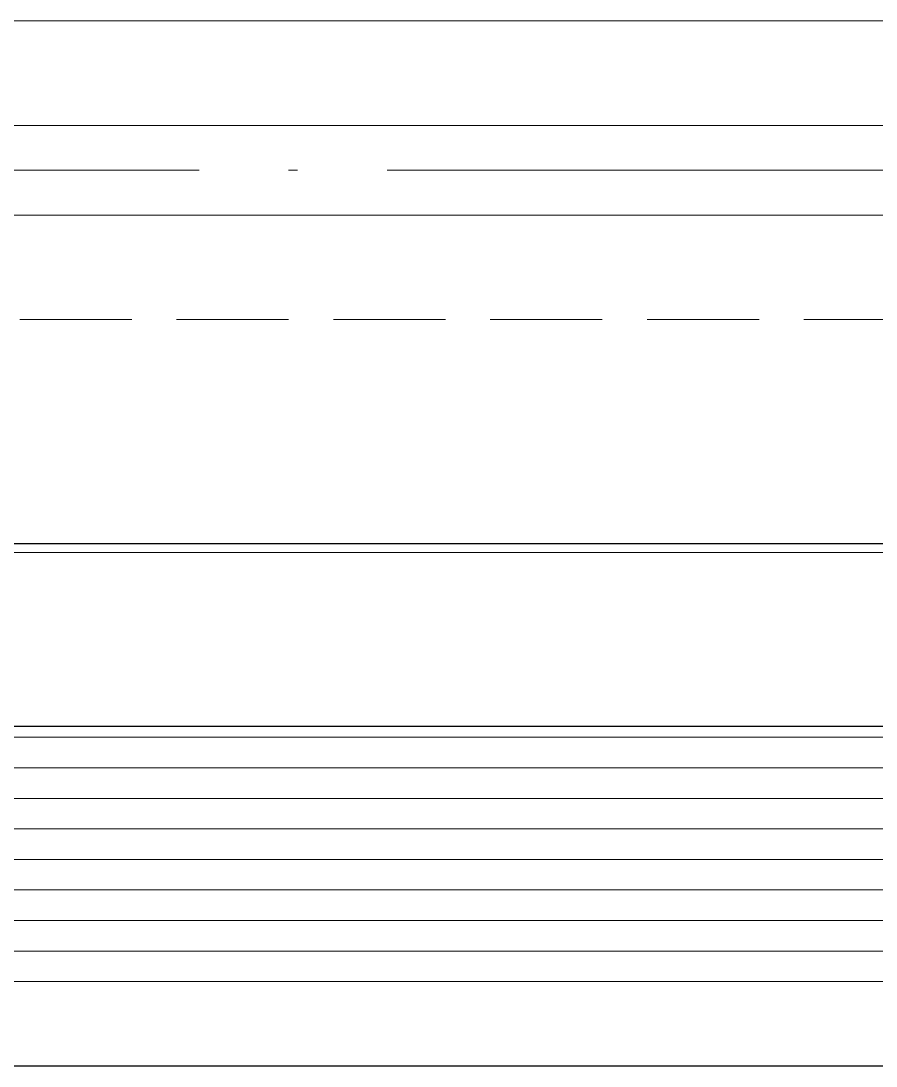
# Model space of a CAD drawing. Extents: x 27938 to 725830, y -209821 to 1628073.
# Drawn here: x 317787 to 318360, y 363724 to 364424 of the extents above; entities that cross this region are included whole.
import ezdxf

# ---------------------------------------------------------------- set-up
doc = ezdxf.new("R2010")
doc.units = 0
doc.header["$LTSCALE"] = 1000
doc.header["$MEASUREMENT"] = 0
doc.linetypes.add('DASH', pattern=[0.35, 0.25, -0.1])
doc.linetypes.add('DOTE', pattern=[2.42, 2, -0.2, 0.02, -0.2])
for name, color, linetype, lineweight in [('DOTE', 19, 'DOTE', 9), ('平面-栏杆', 135, 'Continuous', 15), ('平面-看线', 45, 'Continuous', 15), ('平面-空调预留孔', 173, 'Continuous', 15)]:
    doc.layers.add(name, color=color, linetype=linetype, lineweight=lineweight)
doc.layers.add('看线', color=251, linetype='Continuous')

# ---------------------------------------------------------------- blocks, each defined once
blk = doc.blocks.new('FGDGDRGSDGDG')
at = {"layer": 'DOTE', "linetype": 'DOTE', "ltscale": 0.3}
blk.add_line((488182.47, 515948.46), (546982.47, 515948.46), dxfattribs=at)
blk = doc.blocks.new('gdgdgdrgdfsfs')
at = {"layer": '平面-空调预留孔'}
for p, q in [((703030.02, 763961.62), (701455.02, 763961.62)), ((703023.86, 763845.19), (701461.18, 763845.19)), ((703023.86, 763844.89), (701461.18, 763844.89)), ((703023.86, 763837.79), (701461.18, 763837.79)), ((703026.17, 763817.33), (701458.87, 763817.33)), ((703026.17, 763796.87), (701458.87, 763796.87)), ((703026.17, 763776.42), (701458.87, 763776.42)), ((703026.17, 763755.96), (701458.87, 763755.96)), ((703026.17, 763735.5), (701458.87, 763735.5)), ((703026.17, 763715.04), (701458.87, 763715.04)), ((703026.17, 763694.59), (701458.87, 763694.59)), ((703026.17, 763674.13), (701458.87, 763674.13))]:
    blk.add_line(p, q, dxfattribs=at)

msp = doc.modelspace()

# ---------------------------------------------------------------- linework, layer by layer
at = {"layer": '平面-栏杆'}
for p, q in [((323216.58, 364353.72), (317316.58, 364353.72)), ((323216.58, 364293.72), (317316.58, 364293.72))]:
    msp.add_line(p, q, dxfattribs=at)
at = {"layer": '平面-看线'}
msp.add_line((323216.58, 364423.72), (317316.58, 364423.72), dxfattribs=at)
at = {"layer": '平面-看线', "linetype": 'DASH', "ltscale": 0.3}
msp.add_line((323216.58, 364223.72), (317316.58, 364223.72), dxfattribs=at)
at = {"layer": '看线', "color": 202, "ltscale": 0.5}
for points in [[(317316.58, 364073.72), (323216.58, 364073.72)], [(319316.58, 364073.72), (319316.58, 363723.72), (317316.58, 363723.72), (317316.58, 364073.72)]]:
    msp.add_lwpolyline(points, dxfattribs=at)

# ---------------------------------------------------------------- block references
msp.add_blockref('FGDGDRGSDGDG', (-218065.89, -151624.74))
at = {"layer": '平面-空调预留孔'}
msp.add_blockref('gdgdgdrgdfsfs', (-383925.94, -399893.83), dxfattribs=at)

doc.saveas('drawing.dxf')
